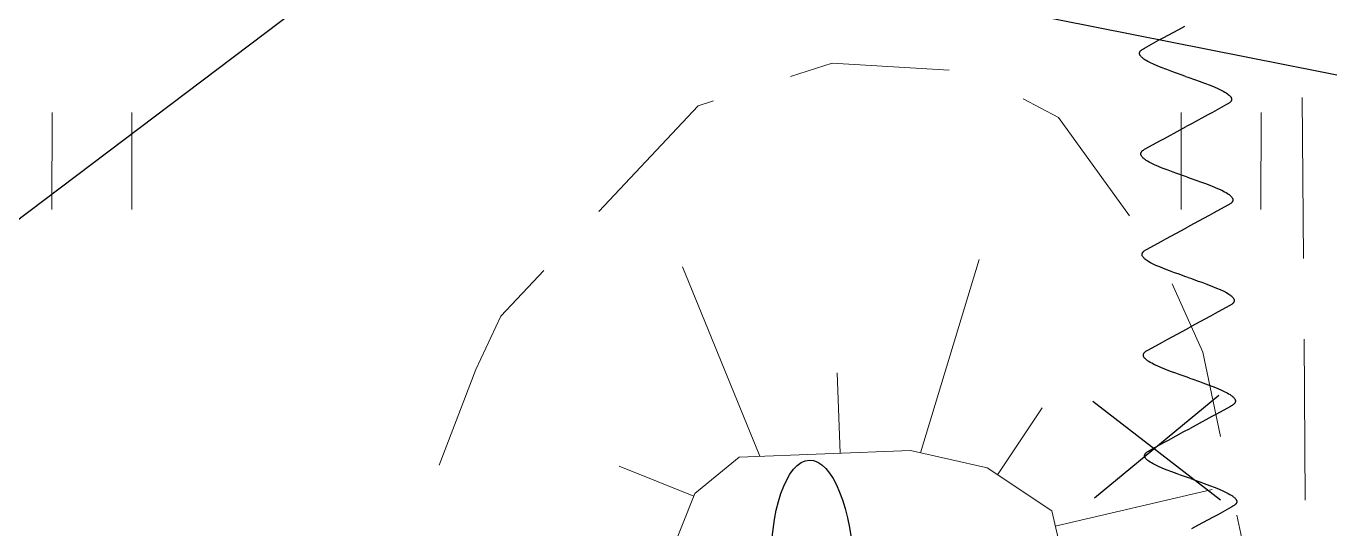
# Model space of a CAD drawing. Extents: x 10098 to 11902, y 8648 to 10202.
# Drawn here: x 11775.28 to 11783.37, y 8781.44 to 8784.56 of the extents above; entities that cross this region are included whole.
import ezdxf

# ---------------------------------------------------------------- set-up
doc = ezdxf.new("R2010")
doc.units = 0
for name, color, linetype in [('23_Ограждения', 7, 'Continuous'), ('24_Растительность', 7, 'Continuous'), ('25_Откосы', 7, 'Continuous'), ('50_Красные_линии', 7, 'Continuous')]:
    doc.layers.add(name, color=color, linetype=linetype)
doc.layers.add('7_Электрокабели', color=1, linetype='Continuous', lineweight=30)

msp = doc.modelspace()

# ---------------------------------------------------------------- linework, layer by layer
at = {"layer": '23_Ограждения', "color": 8, "linetype": 'Continuous', "lineweight": 15}
for p, q in [((11783.204, 8783.121), (11783.197, 8784.121)), ((11783.215, 8781.621), (11783.208, 8782.621))]:
    msp.add_line(p, q, dxfattribs=at)
at = {"layer": '24_Растительность', "color": 8, "linetype": 'Continuous', "lineweight": 15}
for p, q in [((11775.445, 8783.426), (11775.446, 8784.026)), ((11775.94, 8783.426), (11775.941, 8784.026)), ((11782.445, 8783.426), (11782.446, 8784.026)), ((11782.94, 8783.426), (11782.941, 8784.026))]:
    msp.add_line(p, q, dxfattribs=at)
at = {"layer": '24_Растительность', "color": 8, "linetype": 'Continuous'}
msp.add_ellipse((11780.1595, 8781.176), major_axis=(-0.0185, 0.695), ratio=0.369829, start_param=0, end_param=6.283175, dxfattribs=at)
at = {"layer": '25_Откосы', "color": 8, "linetype": 'Continuous', "lineweight": 15}
for p, q in [((11780.283, 8784.334), (11780.023, 8784.251)), ((11781.008, 8784.29), (11780.283, 8784.334)), ((11779.546, 8784.099), (11779.452, 8784.069)), ((11781.686, 8783.996), (11781.466, 8784.112)), ((11779.452, 8784.069), (11778.836, 8783.412)), ((11782.125, 8783.386), (11781.686, 8783.996)), ((11780.8308, 8781.9151), (11781.1942, 8783.1148)), ((11778.494, 8783.047), (11778.228, 8782.763)), ((11779.8331, 8781.8941), (11779.3538, 8783.0689)), ((11782.58, 8782.54), (11782.391, 8782.965)), ((11778.228, 8782.763), (11778.072, 8782.433)), ((11782.69, 8782.017), (11782.58, 8782.54)), ((11778.072, 8782.433), (11777.846, 8781.84)), ((11780.3327, 8781.9129), (11780.3139, 8782.4126)), ((11781.3074, 8781.7789), (11781.5843, 8782.1952)), ((11779.4251, 8781.6473), (11778.961, 8781.8334)), ((11781.6652, 8781.4614), (11782.639, 8781.6891)), ((11782.855, 8781.229), (11782.792, 8781.528))]:
    msp.add_line(p, q, dxfattribs=at)
at = {"layer": '25_Откосы', "color": 8, "linetype": 'Continuous', "lineweight": 9}
msp.add_lwpolyline([(11780.4669, 8776.6554), (11781.0461, 8776.5054), (11781.4506, 8776.6012), (11781.9083, 8777.4521), (11781.8187, 8780.805), (11781.6432, 8781.5555), (11781.2427, 8781.822), (11780.7682, 8781.9293), (11779.706, 8781.8893), (11779.4316, 8781.6634), (11779.2652, 8781.2485), (11779.1849, 8780.3665), (11779.2717, 8778.8245), (11779.7528, 8777.111), (11780.0758, 8776.815), (11780.4669, 8776.6554)], dxfattribs=at)
at = {"layer": '50_Красные_линии', "color": 8, "linetype": 'Continuous', "lineweight": 25}
msp.add_line((11761.5679, 8773.0282), (11781.5233, 8788.1179), dxfattribs=at)
at = {"layer": '7_Электрокабели', "color": 8, "linetype": 'Continuous', "lineweight": 30}
for p, q in [((11789.2362, 8783.0998), (11779.9712, 8784.9428)), ((11782.4315, 8784.5427), (11782.4693, 8784.5632)), ((11782.3059, 8784.4747), (11782.335, 8784.4903)), ((11782.335, 8784.4903), (11782.4315, 8784.5427)), ((11782.1877, 8784.3952), (11782.1878, 8784.396)), ((11782.1878, 8784.396), (11782.1879, 8784.3972)), ((11782.1879, 8784.3972), (11782.1882, 8784.3982)), ((11782.1882, 8784.3982), (11782.1885, 8784.3994)), ((11782.1885, 8784.3994), (11782.1889, 8784.4005)), ((11782.1889, 8784.4005), (11782.1894, 8784.402)), ((11782.1894, 8784.402), (11782.1901, 8784.4035)), ((11782.1901, 8784.4035), (11782.1912, 8784.4054)), ((11782.1912, 8784.4054), (11782.192, 8784.4066)), ((11782.192, 8784.4066), (11782.1927, 8784.4076)), ((11782.1927, 8784.4076), (11782.1937, 8784.4088)), ((11782.1937, 8784.4088), (11782.1948, 8784.4101)), ((11782.1948, 8784.4101), (11782.1959, 8784.4112)), ((11782.1959, 8784.4112), (11782.1969, 8784.4122)), ((11782.1969, 8784.4122), (11782.1994, 8784.4144)), ((11782.1994, 8784.4144), (11782.2012, 8784.4158)), ((11782.2012, 8784.4158), (11782.204, 8784.4179)), ((11782.204, 8784.4179), (11782.2079, 8784.4205)), ((11782.2079, 8784.4205), (11782.2116, 8784.4226)), ((11782.2116, 8784.4226), (11782.2187, 8784.4266)), ((11782.2187, 8784.4266), (11782.3059, 8784.4747)), ((11782.1877, 8784.3932), (11782.1877, 8784.3952)), ((11782.1878, 8784.3914), (11782.1877, 8784.3932)), ((11782.1882, 8784.3893), (11782.1878, 8784.3914)), ((11782.1885, 8784.388), (11782.1882, 8784.3893)), ((11782.189, 8784.3864), (11782.1885, 8784.388)), ((11782.1896, 8784.3849), (11782.189, 8784.3864)), ((11782.1903, 8784.3834), (11782.1896, 8784.3849)), ((11782.1915, 8784.3812), (11782.1903, 8784.3834)), ((11782.1936, 8784.378), (11782.1915, 8784.3812)), ((11782.1956, 8784.3754), (11782.1936, 8784.378)), ((11782.1979, 8784.3728), (11782.1956, 8784.3754)), ((11782.2001, 8784.3705), (11782.1979, 8784.3728)), ((11782.2032, 8784.3675), (11782.2001, 8784.3705)), ((11782.2083, 8784.3633), (11782.2032, 8784.3675)), ((11782.2112, 8784.361), (11782.2083, 8784.3633)), ((11782.2142, 8784.3588), (11782.2112, 8784.361)), ((11782.2214, 8784.3539), (11782.2142, 8784.3588)), ((11782.2298, 8784.3488), (11782.2214, 8784.3539)), ((11782.24, 8784.3431), (11782.2298, 8784.3488)), ((11782.2569, 8784.3343), (11782.24, 8784.3431)), ((11782.2737, 8784.3264), (11782.2569, 8784.3343)), ((11782.2969, 8784.3164), (11782.2737, 8784.3264)), ((11782.3211, 8784.3066), (11782.2969, 8784.3164)), ((11782.3567, 8784.2929), (11782.3211, 8784.3066)), ((11782.3891, 8784.281), (11782.3567, 8784.2929)), ((11782.4106, 8784.2733), (11782.3891, 8784.281)), ((11782.4589, 8784.2563), (11782.4106, 8784.2733)), ((11782.4733, 8784.2512), (11782.4589, 8784.2563)), ((11782.4733, 8784.2512), (11782.4876, 8784.2462)), ((11782.4876, 8784.2462), (11782.5359, 8784.2291)), ((11782.5359, 8784.2291), (11782.5574, 8784.2214)), ((11782.5574, 8784.2214), (11782.5898, 8784.2095)), ((11782.5898, 8784.2095), (11782.6254, 8784.1958)), ((11782.6254, 8784.1958), (11782.6496, 8784.186)), ((11782.6496, 8784.186), (11782.6728, 8784.176)), ((11782.6728, 8784.176), (11782.6896, 8784.1681)), ((11782.6896, 8784.1681), (11782.7065, 8784.1593)), ((11782.7065, 8784.1593), (11782.7167, 8784.1536)), ((11782.7167, 8784.1536), (11782.7251, 8784.1485)), ((11782.7278, 8784.0758), (11782.6406, 8784.0277)), ((11782.7251, 8784.1485), (11782.7323, 8784.1436)), ((11782.7349, 8784.0798), (11782.7278, 8784.0758)), ((11782.7323, 8784.1436), (11782.7353, 8784.1414)), ((11782.7386, 8784.0819), (11782.7349, 8784.0798)), ((11782.7353, 8784.1414), (11782.7382, 8784.1391)), ((11782.7382, 8784.1391), (11782.7433, 8784.1349)), ((11782.7425, 8784.0845), (11782.7386, 8784.0819)), ((11782.7453, 8784.0866), (11782.7425, 8784.0845)), ((11782.7433, 8784.1349), (11782.7464, 8784.1319)), ((11782.7471, 8784.088), (11782.7453, 8784.0866)), ((11782.7464, 8784.1319), (11782.7486, 8784.1297)), ((11782.7496, 8784.0902), (11782.7471, 8784.088)), ((11782.7486, 8784.1297), (11782.7509, 8784.127)), ((11782.7506, 8784.0912), (11782.7496, 8784.0902)), ((11782.7517, 8784.0923), (11782.7506, 8784.0912)), ((11782.7509, 8784.127), (11782.7529, 8784.1245)), ((11782.7529, 8784.0937), (11782.7517, 8784.0923)), ((11782.7529, 8784.1245), (11782.755, 8784.1212)), ((11782.7538, 8784.0948), (11782.7529, 8784.0937)), ((11782.7545, 8784.0958), (11782.7538, 8784.0948)), ((11782.7553, 8784.097), (11782.7545, 8784.0958)), ((11782.755, 8784.1212), (11782.7562, 8784.119)), ((11782.7564, 8784.0989), (11782.7553, 8784.097)), ((11782.7562, 8784.119), (11782.7569, 8784.1175)), ((11782.7571, 8784.1004), (11782.7564, 8784.0989)), ((11782.7569, 8784.1175), (11782.7575, 8784.116)), ((11782.7577, 8784.1019), (11782.7571, 8784.1004)), ((11782.7575, 8784.116), (11782.758, 8784.1144)), ((11782.758, 8784.103), (11782.7577, 8784.1019)), ((11782.758, 8784.1144), (11782.7583, 8784.1131)), ((11782.7583, 8784.1042), (11782.758, 8784.103)), ((11782.7583, 8784.1131), (11782.7587, 8784.111)), ((11782.7586, 8784.1052), (11782.7583, 8784.1042)), ((11782.7587, 8784.1064), (11782.7586, 8784.1052)), ((11782.7587, 8784.111), (11782.7588, 8784.1092)), ((11782.7588, 8784.1072), (11782.7587, 8784.1064)), ((11782.7588, 8784.1092), (11782.7588, 8784.1072)), ((11782.6115, 8784.0121), (11782.515, 8783.9597)), ((11782.6406, 8784.0277), (11782.6115, 8784.0121)), ((11782.3429, 8783.8663), (11782.4394, 8783.9188)), ((11782.4394, 8783.9188), (11782.4772, 8783.9392)), ((11782.515, 8783.9597), (11782.4772, 8783.9392)), ((11782.2267, 8783.8026), (11782.3138, 8783.8508)), ((11782.3138, 8783.8508), (11782.3429, 8783.8663)), ((11782.1956, 8783.7693), (11782.1957, 8783.7713)), ((11782.1958, 8783.7675), (11782.1956, 8783.7693)), ((11782.1957, 8783.772), (11782.1959, 8783.7732)), ((11782.1957, 8783.7713), (11782.1957, 8783.772)), ((11782.1961, 8783.7654), (11782.1958, 8783.7675)), ((11782.1959, 8783.7732), (11782.1961, 8783.7743)), ((11782.1961, 8783.7743), (11782.1964, 8783.7754)), ((11782.1965, 8783.7641), (11782.1961, 8783.7654)), ((11782.1964, 8783.7754), (11782.1968, 8783.7766)), ((11782.197, 8783.7625), (11782.1965, 8783.7641)), ((11782.1968, 8783.7766), (11782.1973, 8783.778)), ((11782.1976, 8783.7609), (11782.197, 8783.7625)), ((11782.1973, 8783.778), (11782.1981, 8783.7796)), ((11782.1983, 8783.7595), (11782.1976, 8783.7609)), ((11782.1981, 8783.7796), (11782.1992, 8783.7814)), ((11782.1994, 8783.7573), (11782.1983, 8783.7595)), ((11782.1992, 8783.7814), (11782.2, 8783.7827)), ((11782.2016, 8783.754), (11782.1994, 8783.7573)), ((11782.2, 8783.7827), (11782.2007, 8783.7836)), ((11782.2007, 8783.7836), (11782.2016, 8783.7848)), ((11782.2016, 8783.7848), (11782.2028, 8783.7862)), ((11782.2036, 8783.7514), (11782.2016, 8783.754)), ((11782.2028, 8783.7862), (11782.2038, 8783.7873)), ((11782.2059, 8783.7488), (11782.2036, 8783.7514)), ((11782.2038, 8783.7873), (11782.2049, 8783.7883)), ((11782.2049, 8783.7883), (11782.2073, 8783.7904)), ((11782.2073, 8783.7904), (11782.2091, 8783.7919)), ((11782.2091, 8783.7919), (11782.212, 8783.794)), ((11782.212, 8783.794), (11782.2159, 8783.7965)), ((11782.2159, 8783.7965), (11782.2195, 8783.7987)), ((11782.2195, 8783.7987), (11782.2267, 8783.8026)), ((11782.2081, 8783.7465), (11782.2059, 8783.7488)), ((11782.2111, 8783.7436), (11782.2081, 8783.7465)), ((11782.2162, 8783.7394), (11782.2111, 8783.7436)), ((11782.2192, 8783.7371), (11782.2162, 8783.7394)), ((11782.2222, 8783.7349), (11782.2192, 8783.7371)), ((11782.2294, 8783.73), (11782.2222, 8783.7349)), ((11782.2378, 8783.7248), (11782.2294, 8783.73)), ((11782.248, 8783.7191), (11782.2378, 8783.7248)), ((11782.2648, 8783.7104), (11782.248, 8783.7191)), ((11782.2816, 8783.7025), (11782.2648, 8783.7104)), ((11782.3049, 8783.6924), (11782.2816, 8783.7025)), ((11782.3291, 8783.6826), (11782.3049, 8783.6924)), ((11782.3647, 8783.6689), (11782.3291, 8783.6826)), ((11782.397, 8783.6571), (11782.3647, 8783.6689)), ((11782.4186, 8783.6494), (11782.397, 8783.6571)), ((11782.4668, 8783.6323), (11782.4186, 8783.6494)), ((11782.4812, 8783.6273), (11782.4668, 8783.6323)), ((11782.4812, 8783.6273), (11782.4956, 8783.6222)), ((11782.4956, 8783.6222), (11782.5439, 8783.6052)), ((11782.5439, 8783.6052), (11782.5654, 8783.5974)), ((11782.5654, 8783.5974), (11782.5977, 8783.5856)), ((11782.5977, 8783.5856), (11782.6334, 8783.5719)), ((11782.6334, 8783.5719), (11782.6575, 8783.5621)), ((11782.6575, 8783.5621), (11782.6808, 8783.552)), ((11782.6808, 8783.552), (11782.6976, 8783.5441)), ((11782.6976, 8783.5441), (11782.7144, 8783.5354)), ((11782.7144, 8783.5354), (11782.7246, 8783.5297)), ((11782.7246, 8783.5297), (11782.733, 8783.5245)), ((11782.733, 8783.5245), (11782.7402, 8783.5196)), ((11782.7402, 8783.5196), (11782.7432, 8783.5175)), ((11782.7432, 8783.5175), (11782.7462, 8783.5152)), ((11782.7462, 8783.5152), (11782.7513, 8783.5109)), ((11782.7513, 8783.5109), (11782.7543, 8783.508)), ((11782.7543, 8783.508), (11782.7566, 8783.5057)), ((11782.7357, 8783.4519), (11782.6486, 8783.4037)), ((11782.7429, 8783.4558), (11782.7357, 8783.4519)), ((11782.7466, 8783.458), (11782.7429, 8783.4558)), ((11782.7504, 8783.4605), (11782.7466, 8783.458)), ((11782.7533, 8783.4626), (11782.7504, 8783.4605)), ((11782.7551, 8783.4641), (11782.7533, 8783.4626)), ((11782.7576, 8783.4663), (11782.7551, 8783.4641)), ((11782.7566, 8783.5057), (11782.7588, 8783.5031)), ((11782.7586, 8783.4673), (11782.7576, 8783.4663)), ((11782.7596, 8783.4684), (11782.7586, 8783.4673)), ((11782.7588, 8783.5031), (11782.7609, 8783.5005)), ((11782.7608, 8783.4697), (11782.7596, 8783.4684)), ((11782.7617, 8783.4709), (11782.7608, 8783.4697)), ((11782.7609, 8783.5005), (11782.763, 8783.4972)), ((11782.7624, 8783.4718), (11782.7617, 8783.4709)), ((11782.7633, 8783.4731), (11782.7624, 8783.4718)), ((11782.763, 8783.4972), (11782.7641, 8783.495)), ((11782.7643, 8783.475), (11782.7633, 8783.4731)), ((11782.7641, 8783.495), (11782.7649, 8783.4936)), ((11782.7651, 8783.4765), (11782.7643, 8783.475)), ((11782.7649, 8783.4936), (11782.7654, 8783.492)), ((11782.7656, 8783.4779), (11782.7651, 8783.4765)), ((11782.7654, 8783.492), (11782.7659, 8783.4904)), ((11782.766, 8783.4791), (11782.7656, 8783.4779)), ((11782.7659, 8783.4904), (11782.7663, 8783.4891)), ((11782.7663, 8783.4802), (11782.766, 8783.4791)), ((11782.7663, 8783.4891), (11782.7666, 8783.4871)), ((11782.7665, 8783.4813), (11782.7663, 8783.4802)), ((11782.7667, 8783.4825), (11782.7665, 8783.4813)), ((11782.7666, 8783.4871), (11782.7668, 8783.4852)), ((11782.7668, 8783.4832), (11782.7667, 8783.4825)), ((11782.7668, 8783.4852), (11782.7668, 8783.4832)), ((11782.6195, 8783.3882), (11782.523, 8783.3357)), ((11782.6486, 8783.4037), (11782.6195, 8783.3882)), ((11782.3509, 8783.2424), (11782.4474, 8783.2948)), ((11782.4474, 8783.2948), (11782.4852, 8783.3153)), ((11782.523, 8783.3357), (11782.4852, 8783.3153)), ((11782.2346, 8783.1787), (11782.3218, 8783.2268)), ((11782.3218, 8783.2268), (11782.3509, 8783.2424)), ((11782.2036, 8783.1473), (11782.2037, 8783.1481)), ((11782.2036, 8783.1453), (11782.2036, 8783.1473)), ((11782.2037, 8783.1435), (11782.2036, 8783.1453)), ((11782.2037, 8783.1481), (11782.2038, 8783.1493)), ((11782.2041, 8783.1414), (11782.2037, 8783.1435)), ((11782.2038, 8783.1493), (11782.2041, 8783.1503)), ((11782.2041, 8783.1503), (11782.2044, 8783.1515)), ((11782.2045, 8783.1401), (11782.2041, 8783.1414)), ((11782.2044, 8783.1515), (11782.2048, 8783.1527)), ((11782.2049, 8783.1385), (11782.2045, 8783.1401)), ((11782.2048, 8783.1527), (11782.2053, 8783.1541)), ((11782.2055, 8783.137), (11782.2049, 8783.1385)), ((11782.2053, 8783.1541), (11782.206, 8783.1556)), ((11782.2062, 8783.1355), (11782.2055, 8783.137)), ((11782.206, 8783.1556), (11782.2071, 8783.1575)), ((11782.2074, 8783.1333), (11782.2062, 8783.1355)), ((11782.2071, 8783.1575), (11782.2079, 8783.1587)), ((11782.2095, 8783.1301), (11782.2074, 8783.1333)), ((11782.2079, 8783.1587), (11782.2086, 8783.1597)), ((11782.2086, 8783.1597), (11782.2096, 8783.1609)), ((11782.2116, 8783.1275), (11782.2095, 8783.1301)), ((11782.2096, 8783.1609), (11782.2107, 8783.1622)), ((11782.2107, 8783.1622), (11782.2118, 8783.1633)), ((11782.2138, 8783.1249), (11782.2116, 8783.1275)), ((11782.2118, 8783.1633), (11782.2128, 8783.1643)), ((11782.2128, 8783.1643), (11782.2153, 8783.1665)), ((11782.2161, 8783.1226), (11782.2138, 8783.1249)), ((11782.2153, 8783.1665), (11782.2171, 8783.1679)), ((11782.2191, 8783.1196), (11782.2161, 8783.1226)), ((11782.2171, 8783.1679), (11782.2199, 8783.17)), ((11782.2242, 8783.1154), (11782.2191, 8783.1196)), ((11782.2199, 8783.17), (11782.2238, 8783.1726)), ((11782.2238, 8783.1726), (11782.2275, 8783.1747)), ((11782.2271, 8783.1131), (11782.2242, 8783.1154)), ((11782.2302, 8783.1109), (11782.2271, 8783.1131)), ((11782.2275, 8783.1747), (11782.2346, 8783.1787)), ((11782.2374, 8783.106), (11782.2302, 8783.1109)), ((11782.2458, 8783.1009), (11782.2374, 8783.106)), ((11782.2559, 8783.0952), (11782.2458, 8783.1009)), ((11782.2728, 8783.0864), (11782.2559, 8783.0952)), ((11782.2896, 8783.0785), (11782.2728, 8783.0864)), ((11782.3129, 8783.0685), (11782.2896, 8783.0785)), ((11782.337, 8783.0587), (11782.3129, 8783.0685)), ((11782.3727, 8783.045), (11782.337, 8783.0587)), ((11782.405, 8783.0331), (11782.3727, 8783.045)), ((11782.4265, 8783.0254), (11782.405, 8783.0331)), ((11782.4748, 8783.0084), (11782.4265, 8783.0254)), ((11782.4892, 8783.0033), (11782.4748, 8783.0084)), ((11782.4892, 8783.0033), (11782.5035, 8782.9983)), ((11782.5035, 8782.9983), (11782.5518, 8782.9812)), ((11782.5518, 8782.9812), (11782.5733, 8782.9735)), ((11782.5733, 8782.9735), (11782.6057, 8782.9616)), ((11782.6057, 8782.9616), (11782.6413, 8782.9479)), ((11782.6413, 8782.9479), (11782.6655, 8782.9381)), ((11782.6655, 8782.9381), (11782.6887, 8782.9281)), ((11782.6887, 8782.9281), (11782.7055, 8782.9202)), ((11782.7055, 8782.9202), (11782.7224, 8782.9114)), ((11782.7224, 8782.9114), (11782.7326, 8782.9057)), ((11782.7326, 8782.9057), (11782.741, 8782.9006)), ((11782.741, 8782.9006), (11782.7482, 8782.8957)), ((11782.7482, 8782.8957), (11782.7512, 8782.8935)), ((11782.7512, 8782.8935), (11782.7542, 8782.8912)), ((11782.7542, 8782.8912), (11782.7592, 8782.887)), ((11782.7592, 8782.887), (11782.7623, 8782.884)), ((11782.7623, 8782.884), (11782.7645, 8782.8818)), ((11782.7645, 8782.8818), (11782.7668, 8782.8791)), ((11782.7668, 8782.8791), (11782.7688, 8782.8766)), ((11782.7688, 8782.8766), (11782.7709, 8782.8733)), ((11782.7709, 8782.8733), (11782.7721, 8782.8711)), ((11782.7721, 8782.8711), (11782.7728, 8782.8696)), ((11782.7728, 8782.8696), (11782.7734, 8782.8681)), ((11782.7734, 8782.8681), (11782.7739, 8782.8665)), ((11782.7739, 8782.8665), (11782.7742, 8782.8652)), ((11782.7742, 8782.8652), (11782.7746, 8782.8631)), ((11782.7746, 8782.8631), (11782.7747, 8782.8613)), ((11782.7747, 8782.8613), (11782.7747, 8782.8593)), ((11782.6565, 8782.7798), (11782.6274, 8782.7642)), ((11782.7437, 8782.8279), (11782.6565, 8782.7798)), ((11782.7509, 8782.8319), (11782.7437, 8782.8279)), ((11782.7545, 8782.834), (11782.7509, 8782.8319)), ((11782.7584, 8782.8366), (11782.7545, 8782.834)), ((11782.7613, 8782.8387), (11782.7584, 8782.8366)), ((11782.763, 8782.8401), (11782.7613, 8782.8387)), ((11782.7655, 8782.8423), (11782.763, 8782.8401)), ((11782.7665, 8782.8433), (11782.7655, 8782.8423)), ((11782.7676, 8782.8444), (11782.7665, 8782.8433)), ((11782.7688, 8782.8458), (11782.7676, 8782.8444)), ((11782.7697, 8782.847), (11782.7688, 8782.8458)), ((11782.7704, 8782.8479), (11782.7697, 8782.847)), ((11782.7712, 8782.8491), (11782.7704, 8782.8479)), ((11782.7723, 8782.851), (11782.7712, 8782.8491)), ((11782.773, 8782.8525), (11782.7723, 8782.851)), ((11782.7736, 8782.854), (11782.773, 8782.8525)), ((11782.774, 8782.8551), (11782.7736, 8782.854)), ((11782.7743, 8782.8563), (11782.774, 8782.8551)), ((11782.7745, 8782.8573), (11782.7743, 8782.8563)), ((11782.7746, 8782.8585), (11782.7745, 8782.8573)), ((11782.7747, 8782.8593), (11782.7746, 8782.8585)), ((11782.5309, 8782.7118), (11782.4931, 8782.6913)), ((11782.6274, 8782.7642), (11782.5309, 8782.7118)), ((11782.3298, 8782.6029), (11782.3589, 8782.6184)), ((11782.3589, 8782.6184), (11782.4554, 8782.6709)), ((11782.4554, 8782.6709), (11782.4931, 8782.6913)), ((11782.2166, 8782.5357), (11782.2175, 8782.5369)), ((11782.2175, 8782.5369), (11782.2187, 8782.5383)), ((11782.2187, 8782.5383), (11782.2198, 8782.5394)), ((11782.2198, 8782.5394), (11782.2208, 8782.5404)), ((11782.2208, 8782.5404), (11782.2233, 8782.5425)), ((11782.2233, 8782.5425), (11782.225, 8782.544)), ((11782.225, 8782.544), (11782.2279, 8782.5461)), ((11782.2279, 8782.5461), (11782.2318, 8782.5486)), ((11782.2318, 8782.5486), (11782.2354, 8782.5508)), ((11782.2354, 8782.5508), (11782.2426, 8782.5547)), ((11782.2426, 8782.5547), (11782.3298, 8782.6029)), ((11782.2116, 8782.5241), (11782.2118, 8782.5253)), ((11782.2116, 8782.5234), (11782.2116, 8782.5241)), ((11782.2116, 8782.5214), (11782.2116, 8782.5234)), ((11782.2117, 8782.5196), (11782.2116, 8782.5214)), ((11782.212, 8782.5175), (11782.2117, 8782.5196)), ((11782.2118, 8782.5253), (11782.212, 8782.5264)), ((11782.212, 8782.5264), (11782.2123, 8782.5275)), ((11782.2124, 8782.5162), (11782.212, 8782.5175)), ((11782.2123, 8782.5275), (11782.2127, 8782.5287)), ((11782.2129, 8782.5146), (11782.2124, 8782.5162)), ((11782.2127, 8782.5287), (11782.2133, 8782.5301)), ((11782.2135, 8782.513), (11782.2129, 8782.5146)), ((11782.2133, 8782.5301), (11782.214, 8782.5317)), ((11782.2142, 8782.5116), (11782.2135, 8782.513)), ((11782.214, 8782.5317), (11782.2151, 8782.5335)), ((11782.2154, 8782.5094), (11782.2142, 8782.5116)), ((11782.2151, 8782.5335), (11782.2159, 8782.5348)), ((11782.2175, 8782.5061), (11782.2154, 8782.5094)), ((11782.2159, 8782.5348), (11782.2166, 8782.5357)), ((11782.2195, 8782.5035), (11782.2175, 8782.5061)), ((11782.2218, 8782.5009), (11782.2195, 8782.5035)), ((11782.224, 8782.4986), (11782.2218, 8782.5009)), ((11782.227, 8782.4957), (11782.224, 8782.4986)), ((11782.2321, 8782.4915), (11782.227, 8782.4957)), ((11782.2351, 8782.4892), (11782.2321, 8782.4915)), ((11782.2381, 8782.487), (11782.2351, 8782.4892)), ((11782.2453, 8782.4821), (11782.2381, 8782.487)), ((11782.2537, 8782.4769), (11782.2453, 8782.4821)), ((11782.2639, 8782.4712), (11782.2537, 8782.4769)), ((11782.2807, 8782.4625), (11782.2639, 8782.4712)), ((11782.2975, 8782.4546), (11782.2807, 8782.4625)), ((11782.3208, 8782.4445), (11782.2975, 8782.4546)), ((11782.345, 8782.4347), (11782.3208, 8782.4445)), ((11782.3806, 8782.421), (11782.345, 8782.4347)), ((11782.413, 8782.4092), (11782.3806, 8782.421)), ((11782.4345, 8782.4015), (11782.413, 8782.4092)), ((11782.4828, 8782.3844), (11782.4345, 8782.4015)), ((11782.4971, 8782.3794), (11782.4828, 8782.3844)), ((11782.4971, 8782.3794), (11782.5115, 8782.3743)), ((11782.5115, 8782.3743), (11782.5598, 8782.3573)), ((11782.5598, 8782.3573), (11782.5813, 8782.3495)), ((11782.5813, 8782.3495), (11782.6136, 8782.3377)), ((11782.6136, 8782.3377), (11782.6493, 8782.324)), ((11782.6493, 8782.324), (11782.6734, 8782.3142)), ((11782.6734, 8782.3142), (11782.6967, 8782.3041)), ((11782.6967, 8782.3041), (11782.7135, 8782.2962)), ((11782.7135, 8782.2962), (11782.7303, 8782.2875)), ((11781.8989, 8782.2357), (11782.6901, 8781.6241)), ((11781.9088, 8781.6357), (11782.6794, 8782.274)), ((11782.7303, 8782.2875), (11782.7405, 8782.2818)), ((11782.7405, 8782.2818), (11782.7489, 8782.2766)), ((11782.7489, 8782.2766), (11782.7561, 8782.2717)), ((11782.7561, 8782.2717), (11782.7592, 8782.2696)), ((11782.7592, 8782.2696), (11782.7621, 8782.2673)), ((11782.7621, 8782.2673), (11782.7672, 8782.263)), ((11782.7692, 8782.2147), (11782.7664, 8782.2126)), ((11782.7672, 8782.263), (11782.7702, 8782.2601)), ((11782.771, 8782.2162), (11782.7692, 8782.2147)), ((11782.7702, 8782.2601), (11782.7725, 8782.2578)), ((11782.7735, 8782.2184), (11782.771, 8782.2162)), ((11782.7725, 8782.2578), (11782.7747, 8782.2552)), ((11782.7745, 8782.2194), (11782.7735, 8782.2184)), ((11782.7756, 8782.2205), (11782.7745, 8782.2194)), ((11782.7747, 8782.2552), (11782.7768, 8782.2526)), ((11782.7767, 8782.2218), (11782.7756, 8782.2205)), ((11782.7777, 8782.223), (11782.7767, 8782.2218)), ((11782.7768, 8782.2526), (11782.7789, 8782.2493)), ((11782.7784, 8782.2239), (11782.7777, 8782.223)), ((11782.7792, 8782.2252), (11782.7784, 8782.2239)), ((11782.7789, 8782.2493), (11782.7801, 8782.2471)), ((11782.7803, 8782.2271), (11782.7792, 8782.2252)), ((11782.7801, 8782.2471), (11782.7808, 8782.2457)), ((11782.781, 8782.2286), (11782.7803, 8782.2271)), ((11782.7808, 8782.2457), (11782.7813, 8782.2441)), ((11782.7815, 8782.23), (11782.781, 8782.2286)), ((11782.7813, 8782.2441), (11782.7818, 8782.2425)), ((11782.7819, 8782.2312), (11782.7815, 8782.23)), ((11782.7818, 8782.2425), (11782.7822, 8782.2412)), ((11782.7822, 8782.2323), (11782.7819, 8782.2312)), ((11782.7822, 8782.2412), (11782.7826, 8782.2392)), ((11782.7824, 8782.2334), (11782.7822, 8782.2323)), ((11782.7826, 8782.2346), (11782.7824, 8782.2334)), ((11782.7826, 8782.2392), (11782.7827, 8782.2373)), ((11782.7827, 8782.2353), (11782.7826, 8782.2346)), ((11782.7827, 8782.2373), (11782.7827, 8782.2353)), ((11782.6354, 8782.1403), (11782.5389, 8782.0878)), ((11782.6645, 8782.1558), (11782.6354, 8782.1403)), ((11782.7516, 8782.204), (11782.6645, 8782.1558)), ((11782.7588, 8782.2079), (11782.7516, 8782.204)), ((11782.7625, 8782.2101), (11782.7588, 8782.2079)), ((11782.7664, 8782.2126), (11782.7625, 8782.2101)), ((11782.4633, 8782.0469), (11782.5011, 8782.0674)), ((11782.5389, 8782.0878), (11782.5011, 8782.0674)), ((11782.2506, 8781.9308), (11782.3377, 8781.9789)), ((11782.3377, 8781.9789), (11782.3668, 8781.9945)), ((11782.3668, 8781.9945), (11782.4633, 8782.0469)), ((11782.2195, 8781.8994), (11782.2196, 8781.9002)), ((11782.2195, 8781.8974), (11782.2195, 8781.8994)), ((11782.2197, 8781.8956), (11782.2195, 8781.8974)), ((11782.2196, 8781.9002), (11782.2198, 8781.9014)), ((11782.22, 8781.8935), (11782.2197, 8781.8956)), ((11782.2198, 8781.9014), (11782.22, 8781.9024)), ((11782.22, 8781.9024), (11782.2203, 8781.9036)), ((11782.2204, 8781.8922), (11782.22, 8781.8935)), ((11782.2203, 8781.9036), (11782.2207, 8781.9048)), ((11782.2209, 8781.8906), (11782.2204, 8781.8922)), ((11782.2207, 8781.9048), (11782.2212, 8781.9062)), ((11782.2214, 8781.8891), (11782.2209, 8781.8906)), ((11782.2212, 8781.9062), (11782.2219, 8781.9077)), ((11782.2219, 8781.9077), (11782.223, 8781.9096)), ((11782.223, 8781.9096), (11782.2239, 8781.9108)), ((11782.2239, 8781.9108), (11782.2245, 8781.9118)), ((11782.2245, 8781.9118), (11782.2255, 8781.913)), ((11782.2255, 8781.913), (11782.2267, 8781.9143)), ((11782.2267, 8781.9143), (11782.2277, 8781.9154)), ((11782.2277, 8781.9154), (11782.2287, 8781.9164)), ((11782.2287, 8781.9164), (11782.2312, 8781.9186)), ((11782.2312, 8781.9186), (11782.233, 8781.92)), ((11782.233, 8781.92), (11782.2359, 8781.9221)), ((11782.2359, 8781.9221), (11782.2397, 8781.9247)), ((11782.2397, 8781.9247), (11782.2434, 8781.9268)), ((11782.2434, 8781.9268), (11782.2506, 8781.9308)), ((11782.2221, 8781.8876), (11782.2214, 8781.8891)), ((11782.2233, 8781.8854), (11782.2221, 8781.8876)), ((11782.2254, 8781.8822), (11782.2233, 8781.8854)), ((11782.2275, 8781.8796), (11782.2254, 8781.8822)), ((11782.2297, 8781.877), (11782.2275, 8781.8796)), ((11782.232, 8781.8747), (11782.2297, 8781.877)), ((11782.235, 8781.8718), (11782.232, 8781.8747)), ((11782.2401, 8781.8675), (11782.235, 8781.8718)), ((11782.2431, 8781.8652), (11782.2401, 8781.8675)), ((11782.2461, 8781.863), (11782.2431, 8781.8652)), ((11782.2533, 8781.8581), (11782.2461, 8781.863)), ((11782.2617, 8781.853), (11782.2533, 8781.8581)), ((11782.2719, 8781.8473), (11782.2617, 8781.853)), ((11782.2887, 8781.8385), (11782.2719, 8781.8473)), ((11782.3055, 8781.8306), (11782.2887, 8781.8385)), ((11782.3288, 8781.8206), (11782.3055, 8781.8306)), ((11782.3529, 8781.8108), (11782.3288, 8781.8206)), ((11782.3886, 8781.7971), (11782.3529, 8781.8108)), ((11782.4209, 8781.7852), (11782.3886, 8781.7971)), ((11782.4424, 8781.7775), (11782.4209, 8781.7852)), ((11782.4907, 8781.7605), (11782.4424, 8781.7775)), ((11782.5051, 8781.7554), (11782.4907, 8781.7605)), ((11782.5051, 8781.7554), (11782.5194, 8781.7504)), ((11782.5194, 8781.7504), (11782.5677, 8781.7333)), ((11782.5677, 8781.7333), (11782.5892, 8781.7256)), ((11782.5892, 8781.7256), (11782.6216, 8781.7137)), ((11782.6216, 8781.7137), (11782.6572, 8781.7)), ((11782.6572, 8781.7), (11782.6814, 8781.6902)), ((11782.6814, 8781.6902), (11782.7047, 8781.6802)), ((11782.7047, 8781.6802), (11782.7215, 8781.6723)), ((11782.7215, 8781.6723), (11782.7383, 8781.6635)), ((11782.7383, 8781.6635), (11782.7485, 8781.6578)), ((11782.7485, 8781.6578), (11782.7569, 8781.6527)), ((11782.7569, 8781.6527), (11782.7641, 8781.6478)), ((11782.7641, 8781.6478), (11782.7671, 8781.6456)), ((11782.7596, 8781.58), (11782.6724, 8781.5319)), ((11782.7668, 8781.584), (11782.7596, 8781.58)), ((11782.7704, 8781.5861), (11782.7668, 8781.584)), ((11782.7671, 8781.6456), (11782.7701, 8781.6433)), ((11782.7701, 8781.6433), (11782.7752, 8781.6391)), ((11782.7743, 8781.5887), (11782.7704, 8781.5861)), ((11782.7772, 8781.5908), (11782.7743, 8781.5887)), ((11782.7752, 8781.6391), (11782.7782, 8781.6362)), ((11782.779, 8781.5922), (11782.7772, 8781.5908)), ((11782.7782, 8781.6362), (11782.7804, 8781.6339)), ((11782.7814, 8781.5944), (11782.779, 8781.5922)), ((11782.7804, 8781.6339), (11782.7827, 8781.6312)), ((11782.7824, 8781.5954), (11782.7814, 8781.5944)), ((11782.7835, 8781.5965), (11782.7824, 8781.5954)), ((11782.7827, 8781.6312), (11782.7847, 8781.6287)), ((11782.7847, 8781.5979), (11782.7835, 8781.5965)), ((11782.7847, 8781.6287), (11782.7868, 8781.6254)), ((11782.7856, 8781.5991), (11782.7847, 8781.5979)), ((11782.7863, 8781.6), (11782.7856, 8781.5991)), ((11782.7871, 8781.6012), (11782.7863, 8781.6)), ((11782.7868, 8781.6254), (11782.788, 8781.6232)), ((11782.7882, 8781.6031), (11782.7871, 8781.6012)), ((11782.788, 8781.6232), (11782.7887, 8781.6217)), ((11782.7889, 8781.6046), (11782.7882, 8781.6031)), ((11782.7887, 8781.6217), (11782.7893, 8781.6202)), ((11782.7895, 8781.6061), (11782.7889, 8781.6046)), ((11782.7893, 8781.6202), (11782.7898, 8781.6186)), ((11782.7899, 8781.6072), (11782.7895, 8781.6061)), ((11782.7898, 8781.6186), (11782.7902, 8781.6173)), ((11782.7902, 8781.6084), (11782.7899, 8781.6072)), ((11782.7902, 8781.6173), (11782.7905, 8781.6152)), ((11782.7904, 8781.6094), (11782.7902, 8781.6084)), ((11782.7906, 8781.6106), (11782.7904, 8781.6094)), ((11782.7905, 8781.6152), (11782.7907, 8781.6134)), ((11782.7907, 8781.6134), (11782.7906, 8781.6114)), ((11782.7906, 8781.6114), (11782.7906, 8781.6106)), ((11782.6434, 8781.5163), (11782.5468, 8781.4639)), ((11782.6724, 8781.5319), (11782.6434, 8781.5163)), ((11782.5468, 8781.4639), (11782.5091, 8781.4434))]:
    msp.add_line(p, q, dxfattribs=at)

doc.saveas('drawing.dxf')
